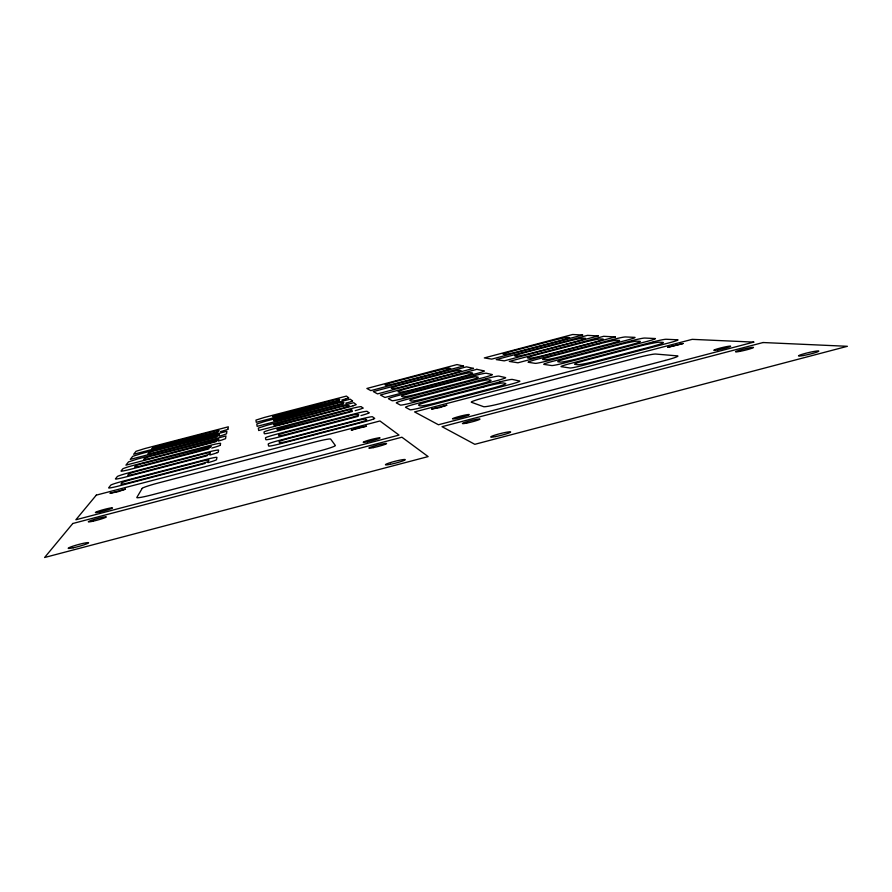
<?xml version="1.0" encoding="UTF-8"?>
<svg xmlns="http://www.w3.org/2000/svg" width="892" height="892" viewBox="0 0 892 892"><rect width="100%" height="100%" fill="white"/><g stroke="black" fill="none" stroke-linecap="round" stroke-linejoin="round"><path stroke-width="1.34" d="M220.268 445.264L220.592 443.38A11.629 0.691 -14.7 0 0 209.553 445.543L134.692 465.055A11.719 0.691 -14.9 0 0 122.739 468.891L121.033 471.032A11.886 0.714 -14.9 0 0 131.826 468.958L208.862 448.866M369.065 412.84L367.103 411.346A11.953 0.758 -14.5 0 0 354.849 413.776L276.866 434.125A11.997 0.758 -14.6 0 0 265.459 437.872L265.816 439.656A12.176 0.78 -14.6 0 0 277.825 437.325L358.216 416.341M362.999 408.045L361.227 406.696A11.685 0.702 -14.5 0 0 349.274 409.093L275.137 428.428A11.741 0.702 -14.6 0 0 263.976 432.062L264.288 433.668A11.908 0.725 -14.6 0 0 276.029 431.36L352.385 411.435M348.672 397.787L346.419 396.093L264.099 417.523L255.959 420.099L256.26 422.317L339.439 400.664M352.429 401.077L349.608 402.114A10.648 0.591 -14.5 0 1 345.817 403.217L345.828 403.217M227.973 429.219L228.319 426.822L144.783 448.565L136.03 451.307L133.655 454.262L217.893 432.33M217.269 452.634L218.228 452.199L218.607 450.103A11.351 0.714 -14.8 0 0 207.836 452.188L129.028 472.749A11.44 0.714 -14.9 0 0 117.32 476.54L115.436 478.904A11.618 0.736 -14.9 0 0 125.95 476.93L207.089 455.745M353.109 405.771L355.172 405.079A12.945 0.747 -14.5 0 0 356.231 404.6L353.689 402.682L267.132 425.239L258.334 428.071L258.691 430.513L347.412 407.388A11.295 0.658 -14.5 0 0 353.132 405.771M207.947 462.669L208.048 462.636A12.254 0.825 -14.8 0 0 212.519 461.309A10.804 0.725 -14.8 0 0 215.463 460.25L216.5 459.781L216.934 457.44A11.607 0.769 -14.8 0 0 205.94 459.525L122.773 481.245A11.707 0.769 -14.9 0 0 110.753 485.181L108.668 487.812A11.897 0.792 -15 0 0 119.383 485.839L205.082 463.45M209.865 454.987L209.865 454.987A11.964 0.758 -14.8 0 0 214.325 453.682A10.581 0.68 -14.8 0 0 217.202 452.657M360.97 415.594L361.16 415.538A12.566 0.803 -14.5 0 0 365.542 414.234A13.101 0.836 -14.5 0 0 368.887 412.885M341.87 400.006L341.948 399.984A10.548 0.569 -14.5 0 0 345.65 398.914M218.261 441.049L218.261 441.049A10.526 0.613 -14.7 0 0 222.175 439.912L225.565 438.663L225.944 435.954L138.026 458.856L128.526 461.878L125.928 465.145L216.054 441.651M343.409 403.875L257.13 426.354L256.796 423.99L265.259 421.292L350.188 399.17L352.619 400.976M216.856 436.824L130.277 459.38L132.707 456.325L141.817 453.448L226.88 431.304L226.535 433.813L223.201 435.028A10.425 0.58 -14.7 0 1 219.365 436.143M211.794 448.063A12.209 0.736 -14.7 0 0 216.243 446.769A12.733 0.769 -14.7 0 0 220.056 445.331M355.239 410.654A12.276 0.747 -14.5 0 0 359.532 409.395A12.789 0.78 -14.5 0 0 362.843 408.09M348.527 397.821A11.005 0.591 -14.5 0 1 345.728 398.891M224.438 430.49A10.927 0.58 -14.7 0 1 220.469 431.628M227.828 429.253A11.395 0.613 -14.7 0 1 224.516 430.468M431.773 409.027L439.622 407.633L446.948 405.18L431.773 409.027M582.621 334.991L491.737 359.119L484.311 357.926L572.686 334.5L582.621 335.035M682.982 343.543L667.74 347.322L682.982 343.543M152.142 448.52L211.828 433.4C219.99 431.761 222.911 428.673 212.251 431.806L158.14 445.911L153.134 447.483L152.142 448.52M218.741 439.176L218.139 440.269L211.995 442.242L152.142 457.875C136.71 462.19 145.764 456.916 153.625 455.589L218.741 439.176M219.365 434.515L218.808 435.519L213.11 437.336L155.765 452.3C141.449 456.303 149.778 451.486 157.103 450.237L219.365 434.515M208.695 460.105L208.427 461.22A10.994 0.736 -14.8 0 1 197.545 464.832L131.035 482.215A11.072 0.736 -14.9 0 1 120.989 484.066L121.936 482.773A10.983 0.725 -14.9 0 1 133.153 479.093L198.403 462.056A10.916 0.725 -14.8 0 1 208.695 460.105M210.111 452.79L209.876 453.783A10.057 0.636 -14.8 0 1 199.931 457.038L136.989 473.474A10.113 0.636 -14.9 0 1 127.779 475.213L128.626 474.053A10.035 0.624 -14.9 0 1 138.862 470.731L200.678 454.597A9.979 0.624 -14.8 0 1 210.111 452.79M210.902 446.323L210.256 447.494L204.591 449.334L142.374 465.579C128.024 469.66 136.911 464.308 143.969 463.238L210.902 446.323M277.1 429.019L277.746 429.888L283.288 428.796L344.858 412.751C357.547 409.941 351.325 408.469 343.253 411.29L277.1 429.019M274.056 424.715L274.257 425.473A9.723 0.569 -14.6 0 0 283.879 423.555L340.51 408.792A9.689 0.557 -14.5 0 0 349.385 405.893L347.824 405.325L340.253 406.942L274.056 424.715M273.688 420.333L274.29 421.069L279.776 419.954L336.563 405.191C349.329 402.281 343.175 401.255 335.136 403.886L273.688 420.333M125.426 489.173L117.722 491.804L109.95 493.298L125.426 489.173M272.785 416.43L273.342 417.099L278.427 416.062L332.939 401.891C344.591 399.237 339.25 398.245 331.646 400.709L272.785 416.43M366.467 426.22L351.27 430.156L358.383 427.725L366.467 426.22M142.196 488.381L136.833 497.457A17.238 1.305 -15 0 0 152.677 494.67L319.604 450.951A17.015 1.293 -14.6 0 0 335.347 445.476L330.642 439.087A16.145 1.171 -14.6 0 0 314.419 442.131L158.698 482.862A16.357 1.171 -14.9 0 0 142.196 488.381M615.391 336.931L517.94 362.788L509.299 361.416L603.683 336.306L615.391 336.931M72.787 523.504L44.6 557.5L428.149 456.592L401.913 437.214L72.787 523.504M96.314 495.127L75.876 519.768L399.036 435.084L379.947 420.979L96.314 495.127M473.474 368.396L377.517 393.885L373.335 391.577L466.46 366.846L473.474 368.396M463.494 366.01L370.771 390.618L366.891 388.466L457.016 364.583L463.494 366.01M598.231 335.938L504.214 360.859L496.22 359.599L587.471 335.359L598.231 335.938M373.514 419.017L371.15 419.853A13.112 0.881 -14.5 0 1 364.549 421.749L279.809 443.893A11.351 0.769 -14.6 0 1 268.603 446.022L268.191 444.049A11.172 0.747 -14.6 0 1 278.795 440.525L361.104 419.017A11.117 0.736 -14.5 0 1 372.544 416.798L374.718 418.426A15.03 1.015 -14.5 0 1 373.525 419.017M665.12 360.457L502.107 403.151A16.915 1.282 -14.2 0 1 483.553 406.663L471.4 402.259A16.067 1.148 -14.2 0 1 484.802 397.564L637.111 357.725A16.101 1.137 -13.9 0 1 655.676 354.046L677.463 355.886A16.97 1.249 -13.8 0 1 665.12 360.457M753.785 342.104L438.44 424.759L414.579 411.926L692.192 339.35L753.785 342.104M763.061 342.528L442.042 426.688L474.812 444.316L847.4 346.297L763.061 342.528M435.441 371.105L396.65 381.207A13.023 0.68 -14.4 0 0 385.121 384.898L385.991 385.299A13.101 0.68 -14.4 0 0 399.728 382.445L439.288 372.142A13.09 0.68 -14.3 0 0 450.549 368.496L449.289 368.206A13.012 0.669 -14.3 0 0 435.441 371.105M552.505 340.632L514.026 350.645A13.291 0.68 -14.2 0 0 503.155 354.18L504.749 354.392A13.369 0.691 -14.2 0 0 519.512 351.281L558.76 341.067A13.38 0.691 -14.1 0 0 569.341 337.577L567.368 337.477A13.302 0.68 -14.1 0 0 552.505 340.632M566.866 341.625L526.615 352.106A14.528 0.78 -14.2 0 0 514.84 355.975L516.58 356.209A14.618 0.792 -14.2 0 0 532.803 352.819L573.913 342.104A14.629 0.792 -14.1 0 0 585.353 338.302L583.19 338.18A14.54 0.78 -14.1 0 0 566.866 341.625M444.417 373.525L403.831 384.084A14.239 0.769 -14.4 0 0 391.276 388.154L392.235 388.589A14.339 0.78 -14.4 0 0 407.31 385.489L448.765 374.685A14.328 0.78 -14.3 0 0 461.008 370.682L459.625 370.358A14.227 0.769 -14.3 0 0 444.417 373.525M476.83 369.333L380.405 394.989L384.943 397.475L475.982 373.737A10.002 0.58 -14.2 0 0 484.378 370.949L476.83 369.333M454.273 376.168L411.714 387.251A15.588 0.892 -14.4 0 0 398.055 391.733L399.092 392.212A15.688 0.903 -14.3 0 0 415.661 388.845L459.202 377.494A15.677 0.903 -14.3 0 0 472.515 373.079L470.976 372.722A15.577 0.892 -14.3 0 0 454.273 376.168M582.599 342.706L540.429 353.7A15.889 0.892 -14.1 0 0 527.685 357.948L529.592 358.205A16 0.903 -14.1 0 0 547.443 354.514L590.604 343.264A16.011 0.903 -14 0 0 602.959 339.083L600.572 338.949A15.9 0.892 -14.1 0 0 582.599 342.706M474.265 375.677L398.245 395.502A11.083 0.658 -14.4 0 0 388.444 398.735L392.067 400.709A11.362 0.691 -14.4 0 0 403.998 398.311L482.817 377.762A11.351 0.691 -14.2 0 0 492.295 374.562L486.252 373.224A11.072 0.658 -14.2 0 0 474.265 375.677M612.548 339.618L537.24 359.242A11.239 0.658 -14.1 0 0 528.209 362.286L535.278 363.356A11.518 0.691 -14.1 0 0 548.145 360.725L626.195 340.365A11.54 0.691 -14 0 0 634.848 337.377L625.415 336.942A11.25 0.658 -14 0 0 612.548 339.618M459.837 380.182L415.215 391.822A15.521 0.925 -14.3 0 0 401.645 396.316L402.76 396.862A15.621 0.937 -14.3 0 0 419.285 393.539L464.966 381.62A15.61 0.937 -14.3 0 0 478.157 377.193L476.518 376.792A15.498 0.925 -14.3 0 0 459.837 380.182M599.212 343.855L555.002 355.384A15.342 0.903 -14.1 0 0 542.827 359.498L544.934 359.777A15.443 0.914 -14.1 0 0 562.283 356.22L607.508 344.423A15.465 0.914 -14 0 0 619.282 340.387L616.673 340.242A15.354 0.903 -14 0 0 599.212 343.855M486.374 378.621L406.395 399.493A11.496 0.714 -14.4 0 0 396.293 402.872L400.33 405.057A11.797 0.758 -14.4 0 0 412.762 402.604L495.807 380.917A11.786 0.747 -14.2 0 0 505.552 377.584L498.862 376.101A11.473 0.714 -14.2 0 0 486.374 378.621M631.87 340.677L552.683 361.338A11.139 0.691 -14.1 0 0 543.83 364.371L551.691 365.542A11.429 0.725 -14.1 0 0 564.536 362.955L646.7 341.491A11.451 0.714 -13.9 0 0 655.152 338.525L644.715 338.046A11.161 0.68 -13.9 0 0 631.87 340.677M471.232 383.382L424.28 395.635A16.513 1.037 -14.3 0 0 409.919 400.452L411.167 401.054A16.636 1.059 -14.3 0 0 428.84 397.542L476.952 384.976A16.625 1.048 -14.2 0 0 490.901 380.237L489.072 379.791A16.502 1.037 -14.2 0 0 471.232 383.382M617.699 345.137L571.226 357.257A16.859 1.048 -14 0 0 558.013 361.795L560.332 362.107A16.993 1.059 -14 0 0 579.544 358.227L627.176 345.784A17.015 1.059 -13.9 0 0 639.932 341.335L637.033 341.179A16.881 1.037 -14 0 0 617.699 345.137M348.504 416.062L287.269 432.051A9.199 0.58 -14.6 0 0 278.583 434.917L278.85 435.775A9.277 0.591 -14.6 0 0 288.049 433.991L350.322 417.735A9.243 0.591 -14.5 0 0 358.74 414.925L357.87 414.223A9.176 0.58 -14.5 0 0 348.504 416.062M499.877 381.91L415.516 403.942A11.395 0.747 -14.3 0 0 405.548 407.321L410.064 409.762A11.707 0.792 -14.3 0 0 422.473 407.343L510.191 384.419A11.696 0.792 -14.2 0 0 519.78 381.085L512.331 379.423A11.384 0.747 -14.2 0 0 499.877 381.91M653.323 341.859L569.821 363.668A11.027 0.714 -14 0 0 561.168 366.679L569.943 367.983A11.328 0.758 -14 0 0 582.777 365.43L669.524 342.751A11.362 0.747 -13.8 0 0 677.753 339.807L666.134 339.261A11.05 0.714 -13.9 0 0 653.323 341.859M483.821 386.905L434.304 399.839A18.186 1.215 -14.3 0 0 418.593 405.18L419.976 405.86A18.319 1.227 -14.3 0 0 439.533 402.036L490.388 388.745A18.308 1.227 -14.2 0 0 505.597 383.482L503.567 382.991A18.175 1.204 -14.2 0 0 483.821 386.905M638.215 346.553L589.233 359.342A18.565 1.215 -14 0 0 574.883 364.36L577.47 364.705A18.71 1.238 -14 0 0 598.777 360.446L649.086 347.3A18.732 1.227 -13.9 0 0 662.89 342.383L659.656 342.205A18.587 1.204 -13.9 0 0 638.215 346.553M354.258 421.314L289.722 438.173A11.206 0.747 -14.6 0 0 279.151 441.707L279.441 442.666A11.295 0.758 -14.6 0 0 290.658 440.525L356.477 423.332A11.261 0.758 -14.5 0 0 366.679 419.876L365.709 419.095A11.172 0.747 -14.5 0 0 354.258 421.314M367.426 441.785A8.719 0.68 -14.5 0 0 380.07 437.939A8.719 0.68 -14.5 0 0 367.381 440.581A8.719 0.68 -14.5 0 0 367.426 441.785M99.659 511.997A8.909 0.691 -15.1 0 0 112.537 507.927A8.909 0.691 -15.1 0 0 99.625 510.77A8.909 0.691 -15.1 0 0 99.659 511.997M717.737 349.898A8.742 0.658 -13.6 0 0 730.659 346.219A8.742 0.658 -13.6 0 0 718.093 348.649A8.742 0.658 -13.6 0 0 717.737 349.898M456.503 418.415A8.697 0.68 -14.2 0 0 469.292 414.602A8.697 0.68 -14.2 0 0 456.793 417.133A8.697 0.68 -14.2 0 0 456.503 418.415M390.44 464.297A10.314 0.959 -14.4 0 0 405.28 459.636A10.314 0.959 -14.4 0 0 390.15 462.669A10.314 0.959 -14.4 0 0 390.44 464.297M373.38 447.606A9.132 0.747 -14.5 0 0 386.593 443.547A9.132 0.747 -14.5 0 0 373.28 446.29A9.132 0.747 -14.5 0 0 373.38 447.606M92.824 521.24A9.333 0.747 -15.2 0 0 106.36 516.936A9.333 0.747 -15.2 0 0 92.846 519.891A9.333 0.747 -15.2 0 0 92.824 521.24M73.2 547.799A10.581 0.959 -15.3 0 0 88.598 542.771A10.581 0.959 -15.3 0 0 73.389 546.027A10.581 0.959 -15.3 0 0 73.2 547.799M803.179 355.562A10.414 0.903 -13.3 0 0 818.8 351.169A10.414 0.903 -13.3 0 0 804.06 353.745A10.414 0.903 -13.3 0 0 803.179 355.562M740.037 351.337A9.176 0.714 -13.6 0 0 753.506 347.49A9.176 0.714 -13.6 0 0 740.215 350.01A9.176 0.714 -13.6 0 0 740.037 351.337M466.65 423.109A9.11 0.747 -14.2 0 0 479.996 419.106A9.11 0.747 -14.2 0 0 466.873 421.726A9.11 0.747 -14.2 0 0 466.65 423.109M495.729 436.567A10.291 0.948 -14.1 0 0 510.67 431.996A10.291 0.948 -14.1 0 0 495.684 434.883A10.291 0.948 -14.1 0 0 495.729 436.567"/></g></svg>
